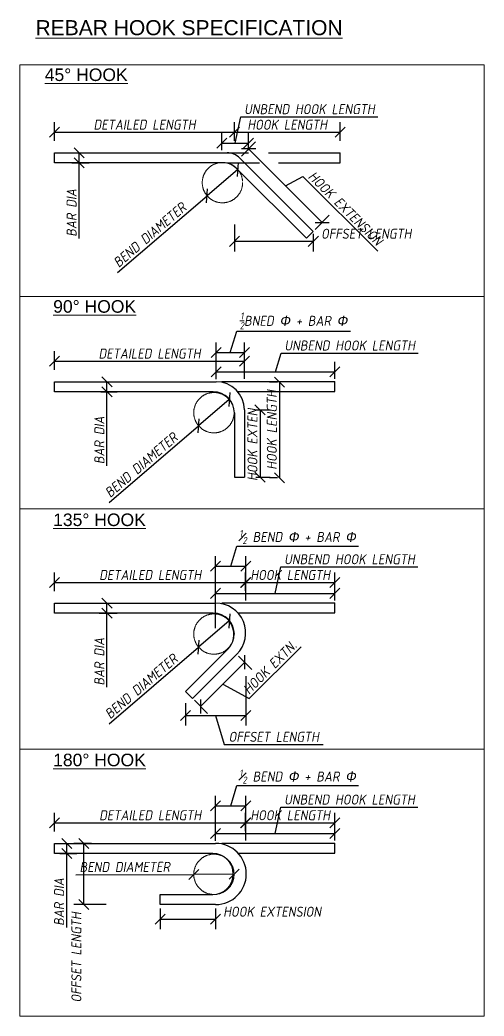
# Model space of a CAD drawing. Header units: millimetres. Extents: x 1231188 to 3899118, y -5478610 to -489530.
# Drawn here: x 2727989 to 2728914, y -3126232 to -3124245 of the extents above; entities that cross this region are included whole.
import ezdxf

# ---------------------------------------------------------------- set-up
doc = ezdxf.new("R2010")
doc.units = ezdxf.units.MM
doc.header["$LTSCALE"] = 25
doc.header["$MEASUREMENT"] = 0
doc.header["$PDMODE"] = 3
doc.linetypes.add('DASHED', pattern=[0.75, 0.5, -0.25])
doc.layers.get('0').update_dxf_attribs({"lineweight": 13})
doc.layers.get('Defpoints').update_dxf_attribs({"color": 230, "lineweight": 9})
doc.layers.add('DIM', color=8, linetype='Continuous', lineweight=13)
doc.layers.add('text', color=7, linetype='Continuous', lineweight=18)
doc.layers.add('Reinf', color=1, linetype='Continuous')
doc.styles.add('AR', font='arial.ttf')
doc.styles.add('DIM', font='isocp3.shx', dxfattribs={"oblique": 10})
doc.dimstyles.new('dim_10', dxfattribs={"dimtxt": 20, "dimasz": 20, "dimexe": 20, "dimexo": 5, "dimgap": 5, "dimtad": 1, "dimdec": 0, "dimzin": 0, "dimdsep": 46, "dimtxsty": 'DIM', "dimblk": 'OBLIQUE', "dimcen": 20, "dimclrd": 5, "dimclre": 5, "dimclrt": 7, "dimadec": 0, "dimazin": 0, "dimtfac": 1, "dimtdec": 0, "dimtmove": 1, "dimatfit": 3, "dimfxl": 10, "dimtolj": 1, "dimtzin": 0, "dimarcsym": 0})

# ---------------------------------------------------------------- blocks, each defined once
blk = doc.blocks.new('_Oblique')
at = {"color": 0, "linetype": 'ByBlock', "lineweight": -2}
blk.add_line((-0.5, -0.5), (0.5, 0.5), dxfattribs=at)
blk = doc.blocks.new('*D464')
at = {"layer": 'Defpoints', "color": 0, "lineweight": -2, "transparency": 16777216}
for p in [(2728416.3, -3124469.1), (2728057.8, -3124491.2), (2728416.3, -3124491.2)]:
    blk.add_point(p, dxfattribs=at)
at = {"layer": 'DIM', "color": 5, "lineweight": -2, "transparency": 16777216}
for p, q in [((2728057.8, -3124486.2), (2728057.8, -3124449.1)), ((2728416.3, -3124486.2), (2728416.3, -3124449.1)), ((2728057.8, -3124469.1), (2728416.3, -3124469.1))]:
    blk.add_line(p, q, dxfattribs=at)
at = {"layer": 'DIM', "color": 5, "lineweight": -2, "transparency": 16777216, "xscale": 20, "yscale": 20, "zscale": 20, "rotation": 180}
blk.add_blockref('_Oblique', (2728057.8, -3124469.1), dxfattribs=at)
at = {"layer": 'DIM', "color": 5, "lineweight": -2, "transparency": 16777216, "xscale": 20, "yscale": 20, "zscale": 20}
blk.add_blockref('_Oblique', (2728416.3, -3124469.1), dxfattribs=at)
at = {"layer": 'DIM', "color": 7, "transparency": 16777216, "insert": (2728237.1, -3124454), "char_height": 20, "attachment_point": 5, "style": 'DIM'}
blk.add_mtext('\\A1;DETAILED LENGTH', dxfattribs=at)
blk = doc.blocks.new('*D465')
at = {"layer": 'Defpoints', "color": 0, "lineweight": -2, "transparency": 16777216}
for p in [(2728627, -3124469.1), (2728416.3, -3124491.2), (2728627, -3124491.2)]:
    blk.add_point(p, dxfattribs=at)
at = {"layer": 'DIM', "color": 5, "lineweight": -2, "transparency": 16777216}
for p, q in [((2728416.3, -3124486.2), (2728416.3, -3124449.1)), ((2728627, -3124486.2), (2728627, -3124449.1)), ((2728416.3, -3124469.1), (2728627, -3124469.1))]:
    blk.add_line(p, q, dxfattribs=at)
at = {"layer": 'DIM', "color": 5, "lineweight": -2, "transparency": 16777216, "xscale": 20, "yscale": 20, "zscale": 20, "rotation": 180}
blk.add_blockref('_Oblique', (2728416.3, -3124469.1), dxfattribs=at)
at = {"layer": 'DIM', "color": 5, "lineweight": -2, "transparency": 16777216, "xscale": 20, "yscale": 20, "zscale": 20}
blk.add_blockref('_Oblique', (2728627, -3124469.1), dxfattribs=at)
at = {"layer": 'DIM', "color": 7, "transparency": 16777216, "insert": (2728521.6, -3124454.1), "char_height": 20, "attachment_point": 5, "style": 'DIM'}
blk.add_mtext('\\A1;HOOK LENGTH', dxfattribs=at)
blk = doc.blocks.new('*D487')
at = {"layer": 'Defpoints', "color": 0, "lineweight": -2, "transparency": 16777216}
for p in [(2728444.5, -3124491.1), (2728391.5, -3124510.1), (2728444.5, -3124510.1)]:
    blk.add_point(p, dxfattribs=at)
at = {"layer": 'DIM', "color": 5, "lineweight": -2, "transparency": 16777216}
for p, q in [((2728418, -3124491.1), (2728429.3, -3124438.3)), ((2728429.3, -3124438.3), (2728702.6, -3124438.3)), ((2728391.5, -3124505.1), (2728391.5, -3124471.1)), ((2728444.5, -3124505.1), (2728444.5, -3124471.1)), ((2728391.5, -3124491.1), (2728444.5, -3124491.1))]:
    blk.add_line(p, q, dxfattribs=at)
at = {"layer": 'DIM', "color": 5, "lineweight": -2, "transparency": 16777216, "xscale": 20, "yscale": 20, "zscale": 20, "rotation": 180}
blk.add_blockref('_Oblique', (2728391.5, -3124491.1), dxfattribs=at)
at = {"layer": 'DIM', "color": 5, "lineweight": -2, "transparency": 16777216, "xscale": 20, "yscale": 20, "zscale": 20}
blk.add_blockref('_Oblique', (2728444.5, -3124491.1), dxfattribs=at)
at = {"layer": 'DIM', "color": 7, "transparency": 16777216, "insert": (2728565.9, -3124423.1), "char_height": 20, "attachment_point": 5, "style": 'DIM'}
blk.add_mtext('\\A1;UNBEND HOOK LENGTH', dxfattribs=at)
blk = doc.blocks.new('*D488')
at = {"layer": 'Defpoints', "color": 0, "lineweight": -2, "transparency": 16777216}
for p in [(2728416.3, -3124647.9), (2728573.7, -3124666.8), (2728573.7, -3124686.7)]:
    blk.add_point(p, dxfattribs=at)
at = {"layer": 'DIM', "color": 5, "lineweight": -2, "transparency": 16777216}
for p, q in [((2728416.3, -3124652.9), (2728416.3, -3124706.7)), ((2728573.7, -3124671.8), (2728573.7, -3124706.7)), ((2728416.3, -3124686.7), (2728573.7, -3124686.7))]:
    blk.add_line(p, q, dxfattribs=at)
at = {"layer": 'DIM', "color": 5, "lineweight": -2, "transparency": 16777216, "xscale": 20, "yscale": 20, "zscale": 20, "rotation": 180}
blk.add_blockref('_Oblique', (2728416.3, -3124686.7), dxfattribs=at)
at = {"layer": 'DIM', "color": 5, "lineweight": -2, "transparency": 16777216, "xscale": 20, "yscale": 20, "zscale": 20}
blk.add_blockref('_Oblique', (2728573.7, -3124686.7), dxfattribs=at)
at = {"layer": 'DIM', "color": 7, "transparency": 16777216, "insert": (2728679.2, -3124671.6), "char_height": 20, "attachment_point": 5, "style": 'DIM'}
blk.add_mtext('\\A1;OFFSET LENGTH', dxfattribs=at)
blk = doc.blocks.new('*D489')
at = {"layer": 'Defpoints', "color": 0, "lineweight": -2, "transparency": 16777216}
for p in [(2728426.8, -3124520.4), (2728591.4, -3124649), (2728573.7, -3124666.8)]:
    blk.add_point(p, dxfattribs=at)
at = {"layer": 'DIM', "color": 5, "lineweight": -2, "transparency": 16777216}
for p, q in [((2728430.4, -3124516.8), (2728458.7, -3124488.4)), ((2728444.6, -3124502.5), (2728591.4, -3124649)), ((2728518, -3124575.8), (2728552.5, -3124557.2)), ((2728552.5, -3124557.2), (2728702.1, -3124706.3)), ((2728577.2, -3124663.3), (2728605.6, -3124634.8))]:
    blk.add_line(p, q, dxfattribs=at)
at = {"layer": 'DIM', "color": 5, "lineweight": -2, "transparency": 16777216, "xscale": 20, "yscale": 20, "zscale": 20}
for p, rotation in [((2728444.6, -3124502.5), 135.0784056672124), ((2728591.4, -3124649), 315.0784056672123)]:
    blk.add_blockref('_Oblique', p, dxfattribs=dict(at, rotation=rotation))
at = {"layer": 'DIM', "color": 7, "transparency": 16777216, "insert": (2728637.9, -3124621.1), "char_height": 20, "attachment_point": 5, "rotation": 315.0784, "style": 'DIM'}
blk.add_mtext('\\A1;HOOK EXTENSION', dxfattribs=at)
blk = doc.blocks.new('*D490')
at = {"layer": 'Defpoints', "color": 0, "lineweight": -2, "transparency": 16777216}
for p in [(2728423, -3124543.5), (2728361.9, -3124595.8)]:
    blk.add_point(p, dxfattribs=at)
at = {"layer": 'DIM', "color": 5, "lineweight": -2, "transparency": 16777216}
for p in [(2728423, -3124543.5), (2728183.5, -3124749)]:
    blk.add_line(p, (2728361.9, -3124595.8), dxfattribs=at)
at = {"layer": 'DIM', "color": 5, "lineweight": -2, "transparency": 16777216, "xscale": 20, "yscale": 20, "zscale": 20}
for p, rotation in [((2728423, -3124543.5), 220.6340876676451), ((2728361.9, -3124595.8), 40.63408766764508)]:
    blk.add_blockref('_Oblique', p, dxfattribs=dict(at, rotation=rotation))
at = {"layer": 'DIM', "color": 7, "transparency": 16777216, "insert": (2728247.7, -3124673.9), "char_height": 20, "attachment_point": 5, "rotation": 40.6341, "style": 'DIM'}
blk.add_mtext('\\A1;BEND DIAMETER', dxfattribs=at)
blk = doc.blocks.new('*D466')
at = {"layer": 'Defpoints', "color": 0, "lineweight": -2, "transparency": 16777216}
for p in [(2728436.3, -3124925.8), (2728057.8, -3124947.8), (2728436.3, -3124966.3)]:
    blk.add_point(p, dxfattribs=at)
at = {"layer": 'DIM', "color": 5, "lineweight": -2, "transparency": 16777216}
for p, q in [((2728057.8, -3124942.8), (2728057.8, -3124905.8)), ((2728436.3, -3124961.3), (2728436.3, -3124905.8)), ((2728057.8, -3124925.8), (2728436.3, -3124925.8))]:
    blk.add_line(p, q, dxfattribs=at)
at = {"layer": 'DIM', "color": 5, "lineweight": -2, "transparency": 16777216, "xscale": 20, "yscale": 20, "zscale": 20, "rotation": 180}
blk.add_blockref('_Oblique', (2728057.8, -3124925.8), dxfattribs=at)
at = {"layer": 'DIM', "color": 5, "lineweight": -2, "transparency": 16777216, "xscale": 20, "yscale": 20, "zscale": 20}
blk.add_blockref('_Oblique', (2728436.3, -3124925.8), dxfattribs=at)
at = {"layer": 'DIM', "color": 7, "transparency": 16777216, "insert": (2728247.1, -3124910.6), "char_height": 20, "attachment_point": 5, "style": 'DIM'}
blk.add_mtext('\\A1;DETAILED LENGTH', dxfattribs=at)
blk = doc.blocks.new('*D491')
at = {"layer": 'Defpoints', "color": 0, "lineweight": -2, "transparency": 16777216}
for p in [(2728616.6, -3124947.2), (2728379.9, -3124966.3), (2728616.6, -3124966.3)]:
    blk.add_point(p, dxfattribs=at)
at = {"layer": 'DIM', "color": 5, "lineweight": -2, "transparency": 16777216}
for p, q in [((2728498.3, -3124947.2), (2728509.6, -3124909.6)), ((2728509.6, -3124909.6), (2728782.8, -3124909.6)), ((2728379.9, -3124961.3), (2728379.9, -3124927.2)), ((2728616.6, -3124961.3), (2728616.6, -3124927.2)), ((2728379.9, -3124947.2), (2728616.6, -3124947.2))]:
    blk.add_line(p, q, dxfattribs=at)
at = {"layer": 'DIM', "color": 5, "lineweight": -2, "transparency": 16777216, "xscale": 20, "yscale": 20, "zscale": 20, "rotation": 180}
blk.add_blockref('_Oblique', (2728379.9, -3124947.2), dxfattribs=at)
at = {"layer": 'DIM', "color": 5, "lineweight": -2, "transparency": 16777216, "xscale": 20, "yscale": 20, "zscale": 20}
blk.add_blockref('_Oblique', (2728616.6, -3124947.2), dxfattribs=at)
at = {"layer": 'DIM', "color": 7, "transparency": 16777216, "insert": (2728646.2, -3124894.5), "char_height": 20, "attachment_point": 5, "style": 'DIM'}
blk.add_mtext('\\A1;UNBEND HOOK LENGTH', dxfattribs=at)
blk = doc.blocks.new('*D492')
at = {"layer": 'Defpoints', "color": 0, "lineweight": -2, "transparency": 16777216}
for p in [(2728406, -3125002.3), (2728345, -3125054.7)]:
    blk.add_point(p, dxfattribs=at)
at = {"layer": 'DIM', "color": 5, "lineweight": -2, "transparency": 16777216}
for p in [(2728406, -3125002.3), (2728166.5, -3125207.9)]:
    blk.add_line(p, (2728345, -3125054.7), dxfattribs=at)
at = {"layer": 'DIM', "color": 5, "lineweight": -2, "transparency": 16777216, "xscale": 20, "yscale": 20, "zscale": 20}
for p, rotation in [((2728406, -3125002.3), 220.6340876673934), ((2728345, -3125054.7), 40.63408766739336)]:
    blk.add_blockref('_Oblique', p, dxfattribs=dict(at, rotation=rotation))
at = {"layer": 'DIM', "color": 7, "transparency": 16777216, "insert": (2728230.7, -3125132.8), "char_height": 20, "attachment_point": 5, "rotation": 40.6341, "style": 'DIM'}
blk.add_mtext('\\A1;BEND DIAMETER', dxfattribs=at)
blk = doc.blocks.new('*D467')
at = {"layer": 'Defpoints', "color": 0, "lineweight": -2, "transparency": 16777216}
for p in [(2728507.3, -3124967.7), (2728506.1, -3125158.2), (2728507.3, -3125158.2)]:
    blk.add_point(p, dxfattribs=at)
at = {"layer": 'DIM', "color": 5, "lineweight": -2, "transparency": 16777216}
for p, q in [((2728502.3, -3124967.7), (2728486.1, -3124967.7)), ((2728506.1, -3124967.7), (2728506.1, -3125158.2)), ((2728502.3, -3125158.2), (2728486.1, -3125158.2))]:
    blk.add_line(p, q, dxfattribs=at)
at = {"layer": 'DIM', "color": 5, "lineweight": -2, "transparency": 16777216, "xscale": 20, "yscale": 20, "zscale": 20}
for p, rotation in [((2728506.1, -3124967.7), 90), ((2728506.1, -3125158.2), 270)]:
    blk.add_blockref('_Oblique', p, dxfattribs=dict(at, rotation=rotation))
at = {"layer": 'DIM', "color": 7, "transparency": 16777216, "insert": (2728491, -3125062.9), "char_height": 20, "attachment_point": 5, "rotation": 90, "style": 'DIM'}
blk.add_mtext('\\A1;HOOK LENGTH', dxfattribs=at)
blk = doc.blocks.new('*D468')
at = {"layer": 'Defpoints', "color": 0, "lineweight": -2, "transparency": 16777216}
for p in [(2728454.2, -3125022.6), (2728454.2, -3125157.1), (2728467.4, -3125157.1)]:
    blk.add_point(p, dxfattribs=at)
at = {"layer": 'DIM', "color": 5, "lineweight": -2, "transparency": 16777216}
for p, q in [((2728459.2, -3125022.6), (2728487.4, -3125022.6)), ((2728467.4, -3125022.6), (2728467.4, -3125157.1)), ((2728459.2, -3125157.1), (2728487.4, -3125157.1))]:
    blk.add_line(p, q, dxfattribs=at)
at = {"layer": 'DIM', "color": 5, "lineweight": -2, "transparency": 16777216, "xscale": 20, "yscale": 20, "zscale": 20}
for p, rotation in [((2728467.4, -3125022.6), 90), ((2728467.4, -3125157.1), 270)]:
    blk.add_blockref('_Oblique', p, dxfattribs=dict(at, rotation=rotation))
at = {"layer": 'DIM', "color": 7, "transparency": 16777216, "insert": (2728452.4, -3125089.9), "char_height": 20, "attachment_point": 5, "rotation": 90, "style": 'DIM'}
blk.add_mtext('\\A1;HOOK EXTEN.', dxfattribs=at)
blk = doc.blocks.new('*D469')
at = {"layer": 'Defpoints', "color": 0, "lineweight": -2, "transparency": 16777216}
for p in [(2728436.3, -3124908.5), (2728379.9, -3124966.7), (2728436.3, -3124965.5)]:
    blk.add_point(p, dxfattribs=at)
at = {"layer": 'DIM', "color": 5, "lineweight": -2, "transparency": 16777216}
for p, q in [((2728408.1, -3124908.5), (2728420.9, -3124865.7)), ((2728420.9, -3124865.7), (2728647.9, -3124865.7)), ((2728379.9, -3124961.7), (2728379.9, -3124888.5)), ((2728436.3, -3124960.5), (2728436.3, -3124888.5)), ((2728379.9, -3124908.5), (2728436.3, -3124908.5))]:
    blk.add_line(p, q, dxfattribs=at)
at = {"layer": 'DIM', "color": 5, "lineweight": -2, "transparency": 16777216, "xscale": 20, "yscale": 20, "zscale": 20, "rotation": 180}
blk.add_blockref('_Oblique', (2728379.9, -3124908.5), dxfattribs=at)
at = {"layer": 'DIM', "color": 5, "lineweight": -2, "transparency": 16777216, "xscale": 20, "yscale": 20, "zscale": 20}
blk.add_blockref('_Oblique', (2728436.3, -3124908.5), dxfattribs=at)
at = {"layer": 'DIM', "color": 7, "transparency": 16777216, "insert": (2728534.4, -3124845.3), "char_height": 20, "attachment_point": 5, "style": 'DIM'}
blk.add_mtext('\\A1;{\\H0.7x;\\S1/2;}BNED {\\fSymbol|b0|i0|c2|p18;F} + BAR {\\fSymbol|b0|i0|c2|p18;F}', dxfattribs=at)
blk = doc.blocks.new('*D470')
at = {"layer": 'Defpoints', "color": 0, "lineweight": -2, "transparency": 16777216}
for p in [(2728438.9, -3125367.3), (2728057.8, -3125389.3), (2728438.9, -3125407.8)]:
    blk.add_point(p, dxfattribs=at)
at = {"layer": 'DIM', "color": 5, "lineweight": -2, "transparency": 16777216}
for p, q in [((2728057.8, -3125384.3), (2728057.8, -3125347.3)), ((2728438.9, -3125402.8), (2728438.9, -3125347.3)), ((2728057.8, -3125367.3), (2728438.9, -3125367.3))]:
    blk.add_line(p, q, dxfattribs=at)
at = {"layer": 'DIM', "color": 5, "lineweight": -2, "transparency": 16777216, "xscale": 20, "yscale": 20, "zscale": 20, "rotation": 180}
blk.add_blockref('_Oblique', (2728057.8, -3125367.3), dxfattribs=at)
at = {"layer": 'DIM', "color": 5, "lineweight": -2, "transparency": 16777216, "xscale": 20, "yscale": 20, "zscale": 20}
blk.add_blockref('_Oblique', (2728438.9, -3125367.3), dxfattribs=at)
at = {"layer": 'DIM', "color": 7, "transparency": 16777216, "insert": (2728248.4, -3125352.1), "char_height": 20, "attachment_point": 5, "style": 'DIM'}
blk.add_mtext('\\A1;DETAILED LENGTH', dxfattribs=at)
blk = doc.blocks.new('*D493')
at = {"layer": 'Defpoints', "color": 0, "lineweight": -2, "transparency": 16777216}
for p in [(2728616.6, -3125388.8), (2728616.6, -3125407.8), (2728378.9, -3125463.1)]:
    blk.add_point(p, dxfattribs=at)
at = {"layer": 'DIM', "color": 5, "lineweight": -2, "transparency": 16777216}
for p, q in [((2728497.8, -3125388.8), (2728509.1, -3125336)), ((2728509.1, -3125336), (2728782.3, -3125336)), ((2728378.9, -3125458.1), (2728378.9, -3125368.8)), ((2728616.6, -3125402.8), (2728616.6, -3125368.8)), ((2728378.9, -3125388.8), (2728616.6, -3125388.8))]:
    blk.add_line(p, q, dxfattribs=at)
at = {"layer": 'DIM', "color": 5, "lineweight": -2, "transparency": 16777216, "xscale": 20, "yscale": 20, "zscale": 20, "rotation": 180}
blk.add_blockref('_Oblique', (2728378.9, -3125388.8), dxfattribs=at)
at = {"layer": 'DIM', "color": 5, "lineweight": -2, "transparency": 16777216, "xscale": 20, "yscale": 20, "zscale": 20}
blk.add_blockref('_Oblique', (2728616.6, -3125388.8), dxfattribs=at)
at = {"layer": 'DIM', "color": 7, "transparency": 16777216, "insert": (2728645.7, -3125320.8), "char_height": 20, "attachment_point": 5, "style": 'DIM'}
blk.add_mtext('\\A1;UNBEND HOOK LENGTH', dxfattribs=at)
blk = doc.blocks.new('*D494')
at = {"layer": 'Defpoints', "color": 0, "lineweight": -2, "transparency": 16777216}
for p in [(2728406, -3125443.9), (2728345, -3125496.2)]:
    blk.add_point(p, dxfattribs=at)
at = {"layer": 'DIM', "color": 5, "lineweight": -2, "transparency": 16777216}
for p in [(2728406, -3125443.9), (2728166.5, -3125649.4)]:
    blk.add_line(p, (2728345, -3125496.2), dxfattribs=at)
at = {"layer": 'DIM', "color": 5, "lineweight": -2, "transparency": 16777216, "xscale": 20, "yscale": 20, "zscale": 20}
for p, rotation in [((2728406, -3125443.9), 220.6340876684004), ((2728345, -3125496.2), 40.6340876684004)]:
    blk.add_blockref('_Oblique', p, dxfattribs=dict(at, rotation=rotation))
at = {"layer": 'DIM', "color": 7, "transparency": 16777216, "insert": (2728230.7, -3125574.3), "char_height": 20, "attachment_point": 5, "rotation": 40.6341, "style": 'DIM'}
blk.add_mtext('\\A1;BEND DIAMETER', dxfattribs=at)
blk = doc.blocks.new('*D471')
at = {"layer": 'Defpoints', "color": 0, "lineweight": -2, "transparency": 16777216}
for p in [(2728438.9, -3125334.9), (2728378.9, -3125393.1), (2728438.9, -3125392.7)]:
    blk.add_point(p, dxfattribs=at)
at = {"layer": 'DIM', "color": 5, "lineweight": -2, "transparency": 16777216}
for p, q in [((2728408.9, -3125334.9), (2728421.1, -3125294.4)), ((2728421.1, -3125294.4), (2728664, -3125294.4)), ((2728378.9, -3125388.1), (2728378.9, -3125314.9)), ((2728438.9, -3125387.7), (2728438.9, -3125314.9)), ((2728378.9, -3125334.9), (2728438.9, -3125334.9))]:
    blk.add_line(p, q, dxfattribs=at)
at = {"layer": 'DIM', "color": 5, "lineweight": -2, "transparency": 16777216, "xscale": 20, "yscale": 20, "zscale": 20, "rotation": 180}
blk.add_blockref('_Oblique', (2728378.9, -3125334.9), dxfattribs=at)
at = {"layer": 'DIM', "color": 5, "lineweight": -2, "transparency": 16777216, "xscale": 20, "yscale": 20, "zscale": 20}
blk.add_blockref('_Oblique', (2728438.9, -3125334.9), dxfattribs=at)
at = {"layer": 'DIM', "color": 7, "transparency": 16777216, "insert": (2728542.5, -3125276.4), "char_height": 20, "attachment_point": 5, "style": 'DIM'}
blk.add_mtext('\\A1;{\\H0.7x;\\S1#2;} BEND {\\fSymbol|b0|i0|c2|p18;F} + BAR {\\fSymbol|b0|i0|c2|p18;F}', dxfattribs=at)
blk = doc.blocks.new('*D472')
at = {"layer": 'Defpoints', "color": 0, "lineweight": -2, "transparency": 16777216}
for p in [(2728438.9, -3125549), (2728318.9, -3125602.6), (2728438.9, -3125632.4)]:
    blk.add_point(p, dxfattribs=at)
at = {"layer": 'DIM', "color": 5, "lineweight": -2, "transparency": 16777216}
for p, q in [((2728438.9, -3125554), (2728438.9, -3125652.4)), ((2728318.9, -3125607.6), (2728318.9, -3125652.4)), ((2728318.9, -3125632.4), (2728438.9, -3125632.4)), ((2728378.9, -3125632.4), (2728396.2, -3125690)), ((2728396.2, -3125690), (2728593.3, -3125690))]:
    blk.add_line(p, q, dxfattribs=at)
at = {"layer": 'DIM', "color": 5, "lineweight": -2, "transparency": 16777216, "xscale": 20, "yscale": 20, "zscale": 20, "rotation": 180}
blk.add_blockref('_Oblique', (2728318.9, -3125632.4), dxfattribs=at)
at = {"layer": 'DIM', "color": 5, "lineweight": -2, "transparency": 16777216, "xscale": 20, "yscale": 20, "zscale": 20}
blk.add_blockref('_Oblique', (2728438.9, -3125632.4), dxfattribs=at)
at = {"layer": 'DIM', "color": 7, "transparency": 16777216, "insert": (2728494.8, -3125675), "char_height": 20, "attachment_point": 5, "style": 'DIM'}
blk.add_mtext('\\A1;OFFSET LENGTH', dxfattribs=at)
blk = doc.blocks.new('*D495')
at = {"layer": 'Defpoints', "color": 0, "lineweight": -2, "transparency": 16777216}
for p in [(2728421.3, -3125510.4), (2728437.1, -3125526.2), (2728333, -3125598.7)]:
    blk.add_point(p, dxfattribs=at)
at = {"layer": 'DIM', "color": 5, "lineweight": -2, "transparency": 16777216}
for p, q in [((2728424.8, -3125514), (2728451.2, -3125540.4)), ((2728445.8, -3125598.8), (2728549.2, -3125495.4)), ((2728348.8, -3125614.5), (2728437.1, -3125526.2)), ((2728393, -3125570.3), (2728445.8, -3125598.8)), ((2728336.6, -3125602.2), (2728363, -3125628.6))]:
    blk.add_line(p, q, dxfattribs=at)
at = {"layer": 'DIM', "color": 5, "lineweight": -2, "transparency": 16777216, "xscale": 20, "yscale": 20, "zscale": 20}
for p, rotation in [((2728437.1, -3125526.2), 44.99999999999995), ((2728348.8, -3125614.5), 225)]:
    blk.add_blockref('_Oblique', p, dxfattribs=dict(at, rotation=rotation))
at = {"layer": 'DIM', "color": 7, "transparency": 16777216, "insert": (2728486.9, -3125536.5), "char_height": 20, "attachment_point": 5, "rotation": 45, "style": 'DIM'}
blk.add_mtext('\\A1;HOOK EXTN.', dxfattribs=at)
blk = doc.blocks.new('*D473')
at = {"layer": 'Defpoints', "color": 0, "lineweight": -2, "transparency": 16777216}
for p in [(2728616.6, -3125367.3), (2728438.7, -3125388.8), (2728616.6, -3125388.8)]:
    blk.add_point(p, dxfattribs=at)
at = {"layer": 'DIM', "color": 5, "lineweight": -2, "transparency": 16777216}
for p, q in [((2728438.7, -3125383.8), (2728438.7, -3125347.3)), ((2728616.6, -3125383.8), (2728616.6, -3125347.3)), ((2728438.7, -3125367.3), (2728616.6, -3125367.3))]:
    blk.add_line(p, q, dxfattribs=at)
at = {"layer": 'DIM', "color": 5, "lineweight": -2, "transparency": 16777216, "xscale": 20, "yscale": 20, "zscale": 20, "rotation": 180}
blk.add_blockref('_Oblique', (2728438.7, -3125367.3), dxfattribs=at)
at = {"layer": 'DIM', "color": 5, "lineweight": -2, "transparency": 16777216, "xscale": 20, "yscale": 20, "zscale": 20}
blk.add_blockref('_Oblique', (2728616.6, -3125367.3), dxfattribs=at)
at = {"layer": 'DIM', "color": 7, "transparency": 16777216, "insert": (2728527.6, -3125352.2), "char_height": 20, "attachment_point": 5, "style": 'DIM'}
blk.add_mtext('\\A1;HOOK LENGTH', dxfattribs=at)
blk = doc.blocks.new('*D474')
at = {"layer": 'Defpoints', "color": 0, "lineweight": -2, "transparency": 16777216}
for p in [(2728438.9, -3125846.5), (2728057.8, -3125868.6), (2728438.9, -3125887)]:
    blk.add_point(p, dxfattribs=at)
at = {"layer": 'DIM', "color": 5, "lineweight": -2, "transparency": 16777216}
for p, q in [((2728057.8, -3125863.6), (2728057.8, -3125826.5)), ((2728438.9, -3125882), (2728438.9, -3125826.5)), ((2728057.8, -3125846.5), (2728438.9, -3125846.5))]:
    blk.add_line(p, q, dxfattribs=at)
at = {"layer": 'DIM', "color": 5, "lineweight": -2, "transparency": 16777216, "xscale": 20, "yscale": 20, "zscale": 20, "rotation": 180}
blk.add_blockref('_Oblique', (2728057.8, -3125846.5), dxfattribs=at)
at = {"layer": 'DIM', "color": 5, "lineweight": -2, "transparency": 16777216, "xscale": 20, "yscale": 20, "zscale": 20}
blk.add_blockref('_Oblique', (2728438.9, -3125846.5), dxfattribs=at)
at = {"layer": 'DIM', "color": 7, "transparency": 16777216, "insert": (2728248.4, -3125831.4), "char_height": 20, "attachment_point": 5, "style": 'DIM'}
blk.add_mtext('\\A1;DETAILED LENGTH', dxfattribs=at)
blk = doc.blocks.new('*D496')
at = {"layer": 'Defpoints', "color": 0, "lineweight": -2, "transparency": 16777216}
for p in [(2728616.6, -3125868), (2728378.9, -3125887.5), (2728616.6, -3125887)]:
    blk.add_point(p, dxfattribs=at)
at = {"layer": 'DIM', "color": 5, "lineweight": -2, "transparency": 16777216}
for p, q in [((2728497.8, -3125868), (2728509.1, -3125815.2)), ((2728509.1, -3125815.2), (2728782.3, -3125815.2)), ((2728378.9, -3125882.5), (2728378.9, -3125848)), ((2728616.6, -3125882), (2728616.6, -3125848)), ((2728378.9, -3125868), (2728616.6, -3125868))]:
    blk.add_line(p, q, dxfattribs=at)
at = {"layer": 'DIM', "color": 5, "lineweight": -2, "transparency": 16777216, "xscale": 20, "yscale": 20, "zscale": 20, "rotation": 180}
blk.add_blockref('_Oblique', (2728378.9, -3125868), dxfattribs=at)
at = {"layer": 'DIM', "color": 5, "lineweight": -2, "transparency": 16777216, "xscale": 20, "yscale": 20, "zscale": 20}
blk.add_blockref('_Oblique', (2728616.6, -3125868), dxfattribs=at)
at = {"layer": 'DIM', "color": 7, "transparency": 16777216, "insert": (2728645.7, -3125800.1), "char_height": 20, "attachment_point": 5, "style": 'DIM'}
blk.add_mtext('\\A1;UNBEND HOOK LENGTH', dxfattribs=at)
blk = doc.blocks.new('*D497')
at = {"layer": 'Defpoints', "color": 0, "lineweight": -2, "transparency": 16777216}
for p in [(2728335.3, -3125949.4), (2728415.7, -3125949.1)]:
    blk.add_point(p, dxfattribs=at)
at = {"layer": 'DIM', "color": 5, "lineweight": -2, "transparency": 16777216}
for p in [(2728100.1, -3125950), (2728415.7, -3125949.1)]:
    blk.add_line(p, (2728335.3, -3125949.4), dxfattribs=at)
at = {"layer": 'DIM', "color": 5, "lineweight": -2, "transparency": 16777216, "xscale": 20, "yscale": 20, "zscale": 20}
for p, rotation in [((2728335.3, -3125949.4), 0.153201122665688), ((2728415.7, -3125949.1), 180.1532011226657)]:
    blk.add_blockref('_Oblique', p, dxfattribs=dict(at, rotation=rotation))
at = {"layer": 'DIM', "color": 7, "transparency": 16777216, "insert": (2728197.7, -3125934.6), "char_height": 20, "attachment_point": 5, "rotation": 0.1532, "style": 'DIM'}
blk.add_mtext('\\A1;BEND DIAMETER', dxfattribs=at)
blk = doc.blocks.new('*D475')
at = {"layer": 'Defpoints', "color": 0, "lineweight": -2, "transparency": 16777216}
for p in [(2728438.9, -3125812.8), (2728378.9, -3125871), (2728438.9, -3125870.5)]:
    blk.add_point(p, dxfattribs=at)
at = {"layer": 'DIM', "color": 5, "lineweight": -2, "transparency": 16777216}
for p, q in [((2728408.9, -3125812.8), (2728421.1, -3125772.3)), ((2728421.1, -3125772.3), (2728664, -3125772.3)), ((2728378.9, -3125866), (2728378.9, -3125792.8)), ((2728438.9, -3125865.5), (2728438.9, -3125792.8)), ((2728378.9, -3125812.8), (2728438.9, -3125812.8))]:
    blk.add_line(p, q, dxfattribs=at)
at = {"layer": 'DIM', "color": 5, "lineweight": -2, "transparency": 16777216, "xscale": 20, "yscale": 20, "zscale": 20, "rotation": 180}
blk.add_blockref('_Oblique', (2728378.9, -3125812.8), dxfattribs=at)
at = {"layer": 'DIM', "color": 5, "lineweight": -2, "transparency": 16777216, "xscale": 20, "yscale": 20, "zscale": 20}
blk.add_blockref('_Oblique', (2728438.9, -3125812.8), dxfattribs=at)
at = {"layer": 'DIM', "color": 7, "transparency": 16777216, "insert": (2728542.5, -3125754.2), "char_height": 20, "attachment_point": 5, "style": 'DIM'}
blk.add_mtext('\\A1;{\\H0.7x;\\S1#2;} BEND {\\fSymbol|b0|i0|c2|p18;F} + BAR {\\fSymbol|b0|i0|c2|p18;F}', dxfattribs=at)
blk = doc.blocks.new('*D476')
at = {"layer": 'Defpoints', "color": 0, "lineweight": -2, "transparency": 16777216}
for p in [(2728268.1, -3126012.3), (2728378.9, -3126012.3), (2728378.9, -3126038.8)]:
    blk.add_point(p, dxfattribs=at)
at = {"layer": 'DIM', "color": 5, "lineweight": -2, "transparency": 16777216}
for p, q in [((2728268.1, -3126017.3), (2728268.1, -3126058.8)), ((2728378.9, -3126017.3), (2728378.9, -3126058.8)), ((2728268.1, -3126038.8), (2728378.9, -3126038.8))]:
    blk.add_line(p, q, dxfattribs=at)
at = {"layer": 'DIM', "color": 5, "lineweight": -2, "transparency": 16777216, "xscale": 20, "yscale": 20, "zscale": 20, "rotation": 180}
blk.add_blockref('_Oblique', (2728268.1, -3126038.8), dxfattribs=at)
at = {"layer": 'DIM', "color": 5, "lineweight": -2, "transparency": 16777216, "xscale": 20, "yscale": 20, "zscale": 20}
blk.add_blockref('_Oblique', (2728378.9, -3126038.8), dxfattribs=at)
at = {"layer": 'DIM', "color": 7, "transparency": 16777216, "insert": (2728491.6, -3126023.8), "char_height": 20, "attachment_point": 5, "style": 'DIM'}
blk.add_mtext('\\A1;HOOK EXTENSION', dxfattribs=at)
blk = doc.blocks.new('*D477')
at = {"layer": 'Defpoints', "color": 0, "lineweight": -2, "transparency": 16777216}
for p in [(2728616.6, -3125846.5), (2728438.7, -3125868), (2728616.6, -3125868)]:
    blk.add_point(p, dxfattribs=at)
at = {"layer": 'DIM', "color": 5, "lineweight": -2, "transparency": 16777216}
for p, q in [((2728438.7, -3125863), (2728438.7, -3125826.5)), ((2728616.6, -3125863), (2728616.6, -3125826.5)), ((2728438.7, -3125846.5), (2728616.6, -3125846.5))]:
    blk.add_line(p, q, dxfattribs=at)
at = {"layer": 'DIM', "color": 5, "lineweight": -2, "transparency": 16777216, "xscale": 20, "yscale": 20, "zscale": 20, "rotation": 180}
blk.add_blockref('_Oblique', (2728438.7, -3125846.5), dxfattribs=at)
at = {"layer": 'DIM', "color": 5, "lineweight": -2, "transparency": 16777216, "xscale": 20, "yscale": 20, "zscale": 20}
blk.add_blockref('_Oblique', (2728616.6, -3125846.5), dxfattribs=at)
at = {"layer": 'DIM', "color": 7, "transparency": 16777216, "insert": (2728527.6, -3125831.4), "char_height": 20, "attachment_point": 5, "style": 'DIM'}
blk.add_mtext('\\A1;HOOK LENGTH', dxfattribs=at)
blk = doc.blocks.new('*D478')
at = {"layer": 'Defpoints', "color": 0, "lineweight": -2, "transparency": 16777216}
for p in [(2728116.3, -3125887.5), (2728136.1, -3125887.5), (2728165.9, -3126009.6)]:
    blk.add_point(p, dxfattribs=at)
at = {"layer": 'DIM', "color": 5, "lineweight": -2, "transparency": 16777216}
for p, q in [((2728131.1, -3125887.5), (2728096.3, -3125887.5)), ((2728116.3, -3126009.6), (2728116.3, -3125887.5)), ((2728160.9, -3126009.6), (2728096.3, -3126009.6))]:
    blk.add_line(p, q, dxfattribs=at)
at = {"layer": 'DIM', "color": 5, "lineweight": -2, "transparency": 16777216, "xscale": 20, "yscale": 20, "zscale": 20}
for p, rotation in [((2728116.3, -3125887.5), 90), ((2728116.3, -3126009.6), 270)]:
    blk.add_blockref('_Oblique', p, dxfattribs=dict(at, rotation=rotation))
at = {"layer": 'DIM', "color": 7, "transparency": 16777216, "insert": (2728101.3, -3126115), "char_height": 20, "attachment_point": 5, "rotation": 90, "style": 'DIM'}
blk.add_mtext('\\A1;OFFSET LENGTH', dxfattribs=at)
blk = doc.blocks.new('*D479')
at = {"layer": 'Defpoints', "color": 0, "lineweight": -2, "transparency": 16777216}
for p in [(2728087.3, -3124510.1), (2728106.8, -3124510.1), (2728087.3, -3124530.1)]:
    blk.add_point(p, dxfattribs=at)
at = {"layer": 'DIM', "color": 5, "lineweight": -2, "transparency": 16777216}
for p, q in [((2728092.3, -3124510.1), (2728126.8, -3124510.1)), ((2728106.8, -3124530.1), (2728106.8, -3124510.1)), ((2728092.3, -3124530.1), (2728126.8, -3124530.1)), ((2728106.8, -3124681), (2728106.8, -3124530.1))]:
    blk.add_line(p, q, dxfattribs=at)
at = {"layer": 'DIM', "color": 5, "lineweight": -2, "transparency": 16777216, "xscale": 20, "yscale": 20, "zscale": 20}
for p, rotation in [((2728106.8, -3124510.1), 90), ((2728106.8, -3124530.1), 270)]:
    blk.add_blockref('_Oblique', p, dxfattribs=dict(at, rotation=rotation))
at = {"layer": 'DIM', "color": 7, "transparency": 16777216, "insert": (2728091.6, -3124630), "char_height": 20, "attachment_point": 5, "rotation": 90, "style": 'DIM'}
blk.add_mtext('\\A1;BAR DIA', dxfattribs=at)
blk = doc.blocks.new('*D480')
at = {"layer": 'Defpoints', "color": 0, "lineweight": -2, "transparency": 16777216}
for p in [(2728145.1, -3124966.7), (2728162.3, -3124966.7), (2728145.1, -3124986.8)]:
    blk.add_point(p, dxfattribs=at)
at = {"layer": 'DIM', "color": 5, "lineweight": -2, "transparency": 16777216}
for p, q in [((2728150.1, -3124966.7), (2728182.3, -3124966.7)), ((2728162.3, -3124986.8), (2728162.3, -3124966.7)), ((2728150.1, -3124986.8), (2728182.3, -3124986.8)), ((2728162.3, -3125134.6), (2728162.3, -3124986.8))]:
    blk.add_line(p, q, dxfattribs=at)
at = {"layer": 'DIM', "color": 5, "lineweight": -2, "transparency": 16777216, "xscale": 20, "yscale": 20, "zscale": 20}
for p, rotation in [((2728162.3, -3124966.7), 90), ((2728162.3, -3124986.8), 270)]:
    blk.add_blockref('_Oblique', p, dxfattribs=dict(at, rotation=rotation))
at = {"layer": 'DIM', "color": 7, "transparency": 16777216, "insert": (2728147.2, -3125083.6), "char_height": 20, "attachment_point": 5, "rotation": 90, "style": 'DIM'}
blk.add_mtext('\\A1;BAR DIA', dxfattribs=at)
blk = doc.blocks.new('*D481')
at = {"layer": 'Defpoints', "color": 0, "lineweight": -2, "transparency": 16777216}
for p in [(2728140, -3125408.2), (2728162.3, -3125408.2), (2728141.8, -3125428.3)]:
    blk.add_point(p, dxfattribs=at)
at = {"layer": 'DIM', "color": 5, "lineweight": -2, "transparency": 16777216}
for p, q in [((2728145, -3125408.2), (2728182.3, -3125408.2)), ((2728162.3, -3125428.3), (2728162.3, -3125408.2)), ((2728146.8, -3125428.3), (2728182.3, -3125428.3)), ((2728162.3, -3125576.1), (2728162.3, -3125428.3))]:
    blk.add_line(p, q, dxfattribs=at)
at = {"layer": 'DIM', "color": 5, "lineweight": -2, "transparency": 16777216, "xscale": 20, "yscale": 20, "zscale": 20}
for p, rotation in [((2728162.3, -3125408.2), 90), ((2728162.3, -3125428.3), 270)]:
    blk.add_blockref('_Oblique', p, dxfattribs=dict(at, rotation=rotation))
at = {"layer": 'DIM', "color": 7, "transparency": 16777216, "insert": (2728147.2, -3125525.1), "char_height": 20, "attachment_point": 5, "rotation": 90, "style": 'DIM'}
blk.add_mtext('\\A1;BAR DIA', dxfattribs=at)
blk = doc.blocks.new('*D482')
at = {"layer": 'Defpoints', "color": 0, "lineweight": -2, "transparency": 16777216}
for p in [(2728062, -3125887.5), (2728082, -3125887.5), (2728063.2, -3125907.5)]:
    blk.add_point(p, dxfattribs=at)
at = {"layer": 'DIM', "color": 5, "lineweight": -2, "transparency": 16777216}
for p, q in [((2728067, -3125887.5), (2728102, -3125887.5)), ((2728082, -3125907.5), (2728082, -3125887.5)), ((2728068.2, -3125907.5), (2728102, -3125907.5)), ((2728082, -3126055.4), (2728082, -3125907.5))]:
    blk.add_line(p, q, dxfattribs=at)
at = {"layer": 'DIM', "color": 5, "lineweight": -2, "transparency": 16777216, "xscale": 20, "yscale": 20, "zscale": 20}
for p, rotation in [((2728082, -3125887.5), 90), ((2728082, -3125907.5), 270)]:
    blk.add_blockref('_Oblique', p, dxfattribs=dict(at, rotation=rotation))
at = {"layer": 'DIM', "color": 7, "transparency": 16777216, "insert": (2728066.9, -3126004.4), "char_height": 20, "attachment_point": 5, "rotation": 90, "style": 'DIM'}
blk.add_mtext('\\A1;BAR DIA', dxfattribs=at)

msp = doc.modelspace()

# ---------------------------------------------------------------- linework, layer by layer
at = {"layer": 'Reinf'}
for p, q in [((2728057.84139, -3124530.1388), (2728057.84139, -3124510.09671)), ((2728057.84139, -3124510.09671), (2728401.96572, -3124510.09671)), ((2728426.82975, -3124520.3758), (2728573.66065, -3124666.80539)), ((2728394.54396, -3124530.1388), (2728057.84139, -3124530.1388)), ((2728559.93892, -3124680.56473), (2728419.40799, -3124540.41789)), ((2728559.93892, -3124680.56473), (2728573.66065, -3124666.80539)), ((2728057.84139, -3124986.76624), (2728057.84139, -3124966.72414)), ((2728057.84139, -3124966.72414), (2728379.92213, -3124966.72414)), ((2728374.00664, -3124986.76624), (2728057.84139, -3124986.76624)), ((2728416.26016, -3125029.01976), (2728416.26016, -3125157.1484)), ((2728436.26016, -3125023.06218), (2728436.26016, -3125157.1484)), ((2728416.26016, -3125157.1484), (2728436.26016, -3125157.1484)), ((2728057.84139, -3125428.27509), (2728057.84139, -3125408.233)), ((2728057.84139, -3125408.233), (2728378.94941, -3125408.233)), ((2728373.12681, -3125428.27509), (2728057.84139, -3125428.27509)), ((2728318.89581, -3125584.51512), (2728403.00456, -3125500.40637)), ((2728333.03794, -3125598.65726), (2728421.27623, -3125510.41898)), ((2728333.03794, -3125598.65726), (2728318.89581, -3125584.51512))]:
    msp.add_line(p, q, dxfattribs=at)
at = {"layer": 'Reinf', "linetype": 'DASHED', "ltscale": 20}
for p, q in [((2728401.96572, -3124510.09671), (2728444.49963, -3124510.09671)), ((2728484.5059, -3124510.09671), (2728627.03968, -3124510.09671)), ((2728401.96572, -3124530.1388), (2728466.29793, -3124530.1388)), ((2728504.2526, -3124530.1388), (2728627.03968, -3124530.1388)), ((2728391.52046, -3124966.284), (2728616.59442, -3124966.284)), ((2728422.63553, -3124986.3261), (2728616.59442, -3124986.3261)), ((2728391.52046, -3125407.79286), (2728616.59442, -3125407.79286)), ((2728616.59442, -3125427.83495), (2728616.59442, -3125407.79286)), ((2728422.63553, -3125427.83495), (2728616.59442, -3125427.83495))]:
    msp.add_line(p, q, dxfattribs=at)
at = {"layer": 'Reinf', "ltscale": 20}
msp.add_line((2728627.03968, -3124530.1388), (2728627.03968, -3124510.09671), dxfattribs=at)
at = {"layer": 'Reinf', "linetype": 'DASHED', "ltscale": 3}
msp.add_line((2728616.59442, -3124986.3261), (2728616.59442, -3124966.284), dxfattribs=at)
at = {"layer": 'Reinf', "color": 1}
for p, q in [((2728057.84139, -3125907.49406), (2728057.84139, -3125887.45197)), ((2728057.84139, -3125887.45197), (2728378.94941, -3125887.45197)), ((2728373.12681, -3125907.49406), (2728057.84139, -3125907.49406)), ((2728268.12481, -3125989.6033), (2728373.12681, -3125989.6033)), ((2728268.12481, -3126009.6454), (2728268.12481, -3125989.6033)), ((2728378.94941, -3126009.6454), (2728268.12481, -3126009.6454))]:
    msp.add_line(p, q, dxfattribs=at)
at = {"layer": 'Reinf', "color": 1, "linetype": 'DASHED', "ltscale": 20}
for p, q in [((2728391.52046, -3125887.01183), (2728616.59442, -3125887.01183)), ((2728616.59442, -3125907.05392), (2728616.59442, -3125887.01183)), ((2728422.63553, -3125907.05392), (2728616.59442, -3125907.05392))]:
    msp.add_line(p, q, dxfattribs=at)
at = {"layer": 'Reinf'}
for centre, radius, start in [((2728401.96572, -3124545.30798), 35.21127, 45.07840568), ((2728394.54396, -3124565.35007), 35.21127, 45.07840568), ((2728379.92213, -3125023.06218), 56.33803, 0), ((2728374.00664, -3125029.01976), 42.25352, 0), ((2728378.94941, -3125468.09216), 59.85916, 315), ((2728373.12681, -3125470.52862), 42.25352, 315)]:
    msp.add_arc(centre, radius, start, 90, dxfattribs=at)
at = {"layer": 'Reinf', "color": 1}
for centre, radius, start in [((2728374.00664, -3125470.52862), 42.25352, 0), ((2728378.94941, -3125948.54868), 61.09671, 270), ((2728373.12681, -3125948.54868), 41.05462, 270)]:
    msp.add_arc(centre, radius, start, 90, dxfattribs=at)
at = {"layer": 'text', "color": 5}
for p, q in [((2727988.69411, -3124334.4026), (2728914.16321, -3124334.4026)), ((2727988.69411, -3124334.4026), (2727988.69411, -3126231.97628)), ((2728914.16321, -3124334.4026), (2728914.16321, -3126231.97628)), ((2727988.69411, -3124797.07582), (2728914.16321, -3124797.07582)), ((2727988.69411, -3125220.53029), (2728914.16321, -3125220.53029)), ((2727988.69411, -3125699.86629), (2728914.16321, -3125699.86629)), ((2728914.16321, -3126231.97628), (2727988.69411, -3126231.97628))]:
    msp.add_line(p, q, dxfattribs=at)
at = {"layer": 'text', "color": 5, "linetype": 'DASHED', "ltscale": 20}
for centre in [(2728392.46111, -3124569.64333), (2728375.5172, -3125028.5284), (2728375.5172, -3125470.03726), (2728375.5172, -3125949.25622)]:
    msp.add_circle(centre, 40.2104, dxfattribs=at)

# ---------------------------------------------------------------- texts
at = {"layer": 'text', "attachment_point": 1, "style": 'AR'}
for s, insert, char_height, width in [('{\\LREBAR HOOK SPECIFICATION}', (2728019.77936, -3124245.56028), 30, 758.5968715), ('{\\L45%%D HOOK}', (2728038.21688, -3124341.97402), 25, 170.8219645), ('{\\L90%%D HOOK}', (2728055.01965, -3124804.10722), 25, 170.8219645), ('{\\L135%%D HOOK}', (2728054.95715, -3125229.60536), 25, 251.7064455), ('{\\L180%%D HOOK}', (2728054.95715, -3125708.62645), 25, 263.2318284)]:
    msp.add_mtext(s, dxfattribs=dict(at, insert=insert, char_height=char_height, width=width))

# ---------------------------------------------------------------- dimensions: what is measured, and where the dimension line sits
at = {"layer": 'DIM'}
for base, p1, p2, text, picture, middle in [((2728444.49963, -3124491.05457), (2728391.52046, -3124510.09671), (2728444.49963, -3124510.09671), 'UNBEND HOOK LENGTH', '*D487', (2728434.30177, -3124438.27639)), ((2728573.66065, -3124686.66451), (2728416.26016, -3124647.93047), (2728573.66065, -3124666.80539), 'OFFSET LENGTH', '*D488', (2728679.22622, -3124686.66451)), ((2728616.59442, -3125388.75072), (2728378.94941, -3125463.09454), (2728616.59442, -3125407.79286), 'UNBEND HOOK LENGTH', '*D493', (2728514.06364, -3125335.97255)), ((2728616.59442, -3125867.96969), (2728378.94941, -3125887.45197), (2728616.59442, -3125887.01183), 'UNBEND HOOK LENGTH', '*D496', (2728514.06364, -3125815.19151)), ((2728378.94941, -3126038.82229), (2728268.12481, -3126012.32781), (2728378.94941, -3126012.32781), 'HOOK EXTENSION', '*D476', (2728491.56367, -3126038.82229))]:
    dim = msp.add_linear_dim(base=base, p1=p1, p2=p2, text=text, dimstyle='dim_10', dxfattribs=at)
    dim.commit()
    dim.dimension.update_dxf_attribs({"geometry": picture, "text_midpoint": middle, "dimtype": 160})
for base, p1, p2, text, picture, middle in [((2728416.26016, -3124469.14721), (2728057.84139, -3124491.20496), (2728416.26016, -3124491.20496), 'DETAILED LENGTH', '*D464', (2728237.05078, -3124454.00812)), ((2728627.03968, -3124469.14721), (2728416.26016, -3124491.20496), (2728627.03968, -3124491.20496), 'HOOK LENGTH', '*D465', (2728521.64992, -3124454.11168)), ((2728436.26016, -3124908.5427), (2728379.92213, -3124966.72414), (2728436.26016, -3124965.53331), '{\\H0.7x;\\S1/2;}BNED {\\fSymbol|b0|i0|c2|p18;F} + BAR {\\fSymbol|b0|i0|c2|p18;F}', '*D469', (2728425.94742, -3124845.33419)), ((2728616.59442, -3124947.24186), (2728379.92213, -3124966.284), (2728616.59442, -3124966.284), 'UNBEND HOOK LENGTH', '*D491', (2728514.55, -3124894.46369)), ((2728436.26016, -3124925.77465), (2728057.84139, -3124947.8324), (2728436.26016, -3124966.284), 'DETAILED LENGTH', '*D466', (2728247.05078, -3124910.63556)), ((2728438.88724, -3125334.94946), (2728378.94941, -3125393.1309), (2728438.88724, -3125392.69076), '{\\H0.7x;\\S1#2;} BEND {\\fSymbol|b0|i0|c2|p18;F} + BAR {\\fSymbol|b0|i0|c2|p18;F}', '*D471', (2728426.0746, -3125276.40761)), ((2728438.88724, -3125367.2835), (2728057.84139, -3125389.34126), (2728438.88724, -3125407.79286), 'DETAILED LENGTH', '*D470', (2728248.36432, -3125352.14442)), ((2728616.59442, -3125367.25763), (2728438.69591, -3125388.75072), (2728616.59442, -3125388.75072), 'HOOK LENGTH', '*D473', (2728527.64517, -3125352.2221)), ((2728438.88724, -3125632.39229), (2728318.89581, -3125602.58984), (2728438.88724, -3125549.00907), 'OFFSET LENGTH', '*D472', (2728401.17351, -3125674.96335)), ((2728438.88724, -3125812.79079), (2728378.94941, -3125870.97223), (2728438.88724, -3125870.53209), '{\\H0.7x;\\S1#2;} BEND {\\fSymbol|b0|i0|c2|p18;F} + BAR {\\fSymbol|b0|i0|c2|p18;F}', '*D475', (2728426.0746, -3125754.24895)), ((2728438.88724, -3125846.50247), (2728057.84139, -3125868.56022), (2728438.88724, -3125887.01183), 'DETAILED LENGTH', '*D474', (2728248.36432, -3125831.36338)), ((2728616.59442, -3125846.4766), (2728438.69591, -3125867.96969), (2728616.59442, -3125867.96969), 'HOOK LENGTH', '*D477', (2728527.64517, -3125831.44107))]:
    dim = msp.add_linear_dim(base=base, p1=p1, p2=p2, text=text, dimstyle='dim_10', dxfattribs=at)
    dim.commit()
    dim.dimension.update_dxf_attribs({"geometry": picture, "text_midpoint": middle})
for base, p1, p2, text, picture, middle in [((2728106.76408, -3124510.09671), (2728087.33399, -3124530.1388), (2728087.33399, -3124510.09671), 'BAR DIA', '*D479', (2728106.76408, -3124630.0092)), ((2728162.30967, -3124966.72414), (2728145.14761, -3124986.76624), (2728145.14761, -3124966.72414), 'BAR DIA', '*D480', (2728162.30967, -3125083.63663)), ((2728467.40308, -3125157.1484), (2728454.21498, -3125022.62203), (2728454.21498, -3125157.1484), 'HOOK EXTEN.', '*D468', (2728467.40308, -3125089.88522)), ((2728162.30967, -3125408.233), (2728141.84321, -3125428.27509), (2728140.0087, -3125408.233), 'BAR DIA', '*D481', (2728162.30967, -3125525.14549)), ((2728082.02241, -3125887.45197), (2728063.23202, -3125907.49406), (2728062.04055, -3125887.45197), 'BAR DIA', '*D482', (2728082.02241, -3126004.36446)), ((2728116.33085, -3125887.45197), (2728165.86373, -3126009.6454), (2728136.06604, -3125887.45197), 'OFFSET LENGTH', '*D478', (2728116.33085, -3126115.0308))]:
    dim = msp.add_linear_dim(base=base, p1=p1, p2=p2, angle=90, text=text, dimstyle='dim_10', dxfattribs=at)
    dim.commit()
    dim.dimension.update_dxf_attribs({"geometry": picture, "text_midpoint": middle, "dimtype": 160})
for base, p1, p2, angle, text, picture, middle in [((2728591.43954, -3124648.97778), (2728426.82964, -3124520.37569), (2728573.66065, -3124666.80539), 315.07840566, 'HOOK EXTENSION', '*D489', (2728566.60251, -3124550.0638)), ((2728506.07289, -3125158.1603), (2728507.3405, -3124967.73604), (2728507.3405, -3125158.1603), 90, 'HOOK LENGTH', '*D467', (2728491.03736, -3125062.94817)), ((2728437.06977, -3125526.21252), (2728333.03794, -3125598.65726), (2728421.27623, -3125510.41898), 45, 'HOOK EXTN.', '*D495', (2728438.7358, -3125584.65058))]:
    dim = msp.add_linear_dim(base=base, p1=p1, p2=p2, angle=angle, text=text, dimstyle='dim_10', dxfattribs=at)
    dim.commit()
    dim.dimension.update_dxf_attribs({"geometry": picture, "text_midpoint": middle})
for p1, p2, picture, middle in [((2728422.97614, -3124543.45728), (2728361.94609, -3124595.82938), '*D490', (2728247.67459, -3124673.94074)), ((2728406.03223, -3125002.34235), (2728345.00217, -3125054.71445), '*D492', (2728230.73068, -3125132.82581)), ((2728406.03223, -3125443.85121), (2728345.00217, -3125496.22331), '*D494', (2728230.73068, -3125574.33467)), ((2728415.72745, -3125949.14871), (2728335.30694, -3125949.36374), '*D497', (2728197.68001, -3125934.5926))]:
    dim = msp.add_diameter_dim_2p(p1=p1, p2=p2, text='BEND DIAMETER', dimstyle='dim_10', dxfattribs=at)
    dim.commit()
    dim.dimension.update_dxf_attribs({"geometry": picture, "text_midpoint": middle})

doc.saveas('drawing.dxf')
